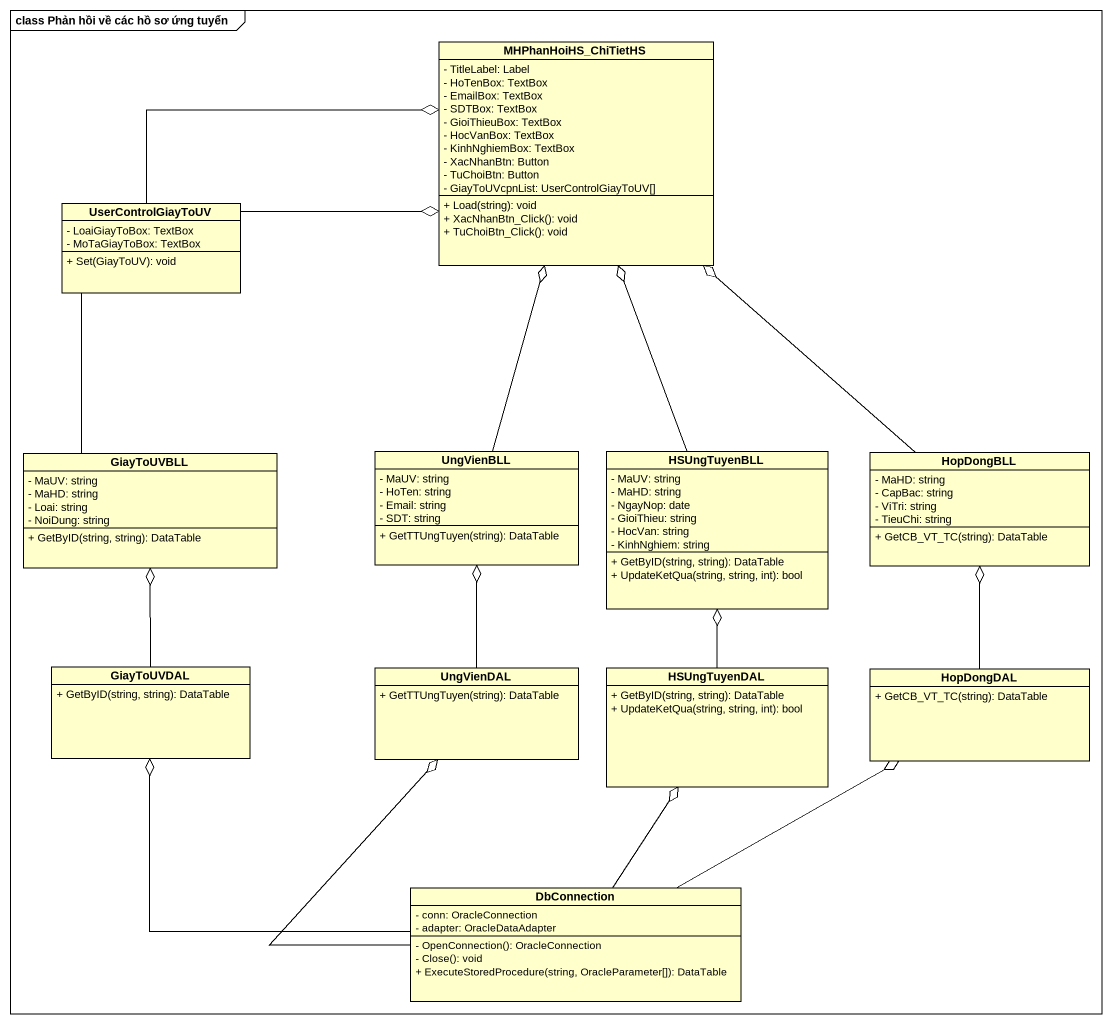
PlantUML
@startuml
mainframe class Phản hồi về các hồ sơ ứng tuyển
hide circle
hide empty members
skinparam classAttributeIconSize 0
class MHPhanHoiHS_ChiTietHS {
  - TitleLabel: Label
  - HoTenBox: TextBox
  - EmailBox: TextBox
  - SDTBox: TextBox
  - GioiThieuBox: TextBox
  - HocVanBox: TextBox
  - KinhNghiemBox: TextBox
  - XacNhanBtn: Button
  - TuChoiBtn: Button
  - GiayToUVcpnList: UserControlGiayToUV[]
  + Load(string): void
  + XacNhanBtn_Click(): void
  + TuChoiBtn_Click(): void
}
class UserControlGiayToUV {
  - LoaiGiayToBox: TextBox
  - MoTaGiayToBox: TextBox
  + Set(GiayToUV): void
}
class GiayToUVBLL {
  - MaUV: string
  - MaHD: string
  - Loai: string
  - NoiDung: string
  + GetByID(string, string): DataTable
}
class UngVienBLL {
  - MaUV: string
  - HoTen: string
  - Email: string
  - SDT: string
  + GetTTUngTuyen(string): DataTable
}
class HSUngTuyenBLL {
  - MaUV: string
  - MaHD: string
  - NgayNop: date
  - GioiThieu: string
  - HocVan: string
  - KinhNghiem: string
  + GetByID(string, string): DataTable
  + UpdateKetQua(string, string, int): bool
}
class HopDongBLL {
  - MaHD: string
  - CapBac: string
  - ViTri: string
  - TieuChi: string
  + GetCB_VT_TC(string): DataTable
}
class GiayToUVDAL {
  + GetByID(string, string): DataTable
}
class UngVienDAL {
  + GetTTUngTuyen(string): DataTable
}
class HSUngTuyenDAL {
  + GetByID(string, string): DataTable
  + UpdateKetQua(string, string, int): bool
}
class HopDongDAL {
  + GetCB_VT_TC(string): DataTable
}
class DbConnection {
  - conn: OracleConnection
  - adapter: OracleDataAdapter
  - OpenConnection(): OracleConnection
  - Close(): void
  + ExecuteStoredProcedure(string, OracleParameter[]): DataTable
}
UserControlGiayToUV -right-o MHPhanHoiHS_ChiTietHS
GiayToUVBLL -up-o MHPhanHoiHS_ChiTietHS
UngVienBLL -up-o MHPhanHoiHS_ChiTietHS
HSUngTuyenBLL -up-o MHPhanHoiHS_ChiTietHS
HopDongBLL -up-o MHPhanHoiHS_ChiTietHS
GiayToUVDAL -up-o GiayToUVBLL
UngVienDAL -up-o UngVienBLL
HSUngTuyenDAL -up-o HSUngTuyenBLL
HopDongDAL -up-o HopDongBLL
DbConnection -left-o GiayToUVDAL
DbConnection -up-o UngVienDAL
DbConnection -up-o HSUngTuyenDAL
DbConnection -right-o HopDongDAL
@enduml
